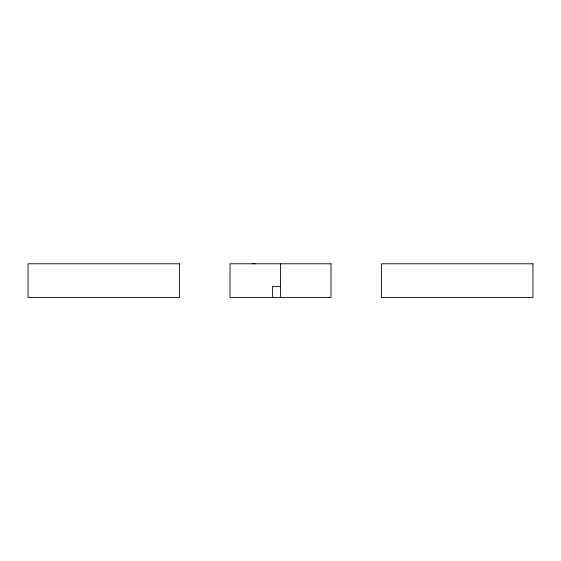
<?xml version="1.0" encoding="UTF-8"?>
<svg xmlns="http://www.w3.org/2000/svg" width="561" height="561" viewBox="0 0 561 561"><rect width="100%" height="100%" fill="white"/><g stroke="black" fill="none" stroke-linecap="round" stroke-linejoin="round"><path stroke-width="0.84" d="M252.822 263.544L254.841 263.544M252.822 263.712L254.841 263.712M280.5 286.348L272.59 286.348L272.59 297.456M280.5 263.796L280.5 297.456M179.52 263.796L28.05 263.796L28.05 297.456L179.52 297.456L179.52 263.796M330.99 263.796L230.01 263.796L230.01 297.456L330.99 297.456L330.99 263.796M532.95 263.796L381.48 263.796L381.48 297.456L532.95 297.456L532.95 263.796"/></g></svg>
